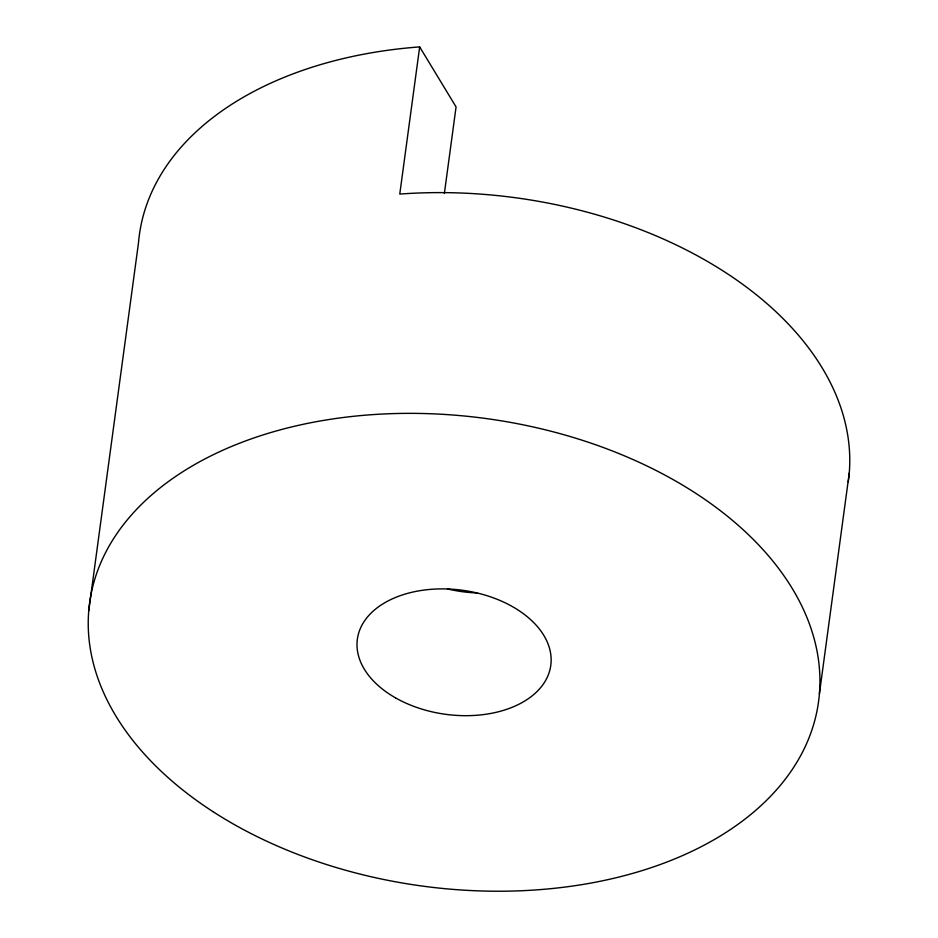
<?xml version="1.0" encoding="UTF-8"?>
<svg xmlns="http://www.w3.org/2000/svg" width="938" height="938" viewBox="0 0 938 938"><rect width="100%" height="100%" fill="white"/><g stroke="black" fill="none" stroke-linecap="round" stroke-linejoin="round"><path stroke-width="1.41" d="M88.747 610.744L138.496 242.825A367.802 235.93 7.7 0 1 419.673 46.9L456.067 106.92L444.366 193.486M419.673 46.9L399.776 194.072A367.802 235.93 7.7 0 1 848.269 481.804M819.402 693.827L849.253 473.069M476.914 592.945A97.599 62.6 7.7 0 1 447.473 588.935M212.867 811.569A367.802 235.93 7.7 0 0 812.906 726.891A367.802 235.93 7.7 0 0 336.461 418.407A367.802 235.93 7.7 0 0 212.867 811.569M395.437 697.813A97.599 62.6 7.7 0 0 550.395 667.739A97.599 62.6 7.7 0 0 416.39 591.315A97.599 62.6 7.7 0 0 395.437 697.813"/></g></svg>
